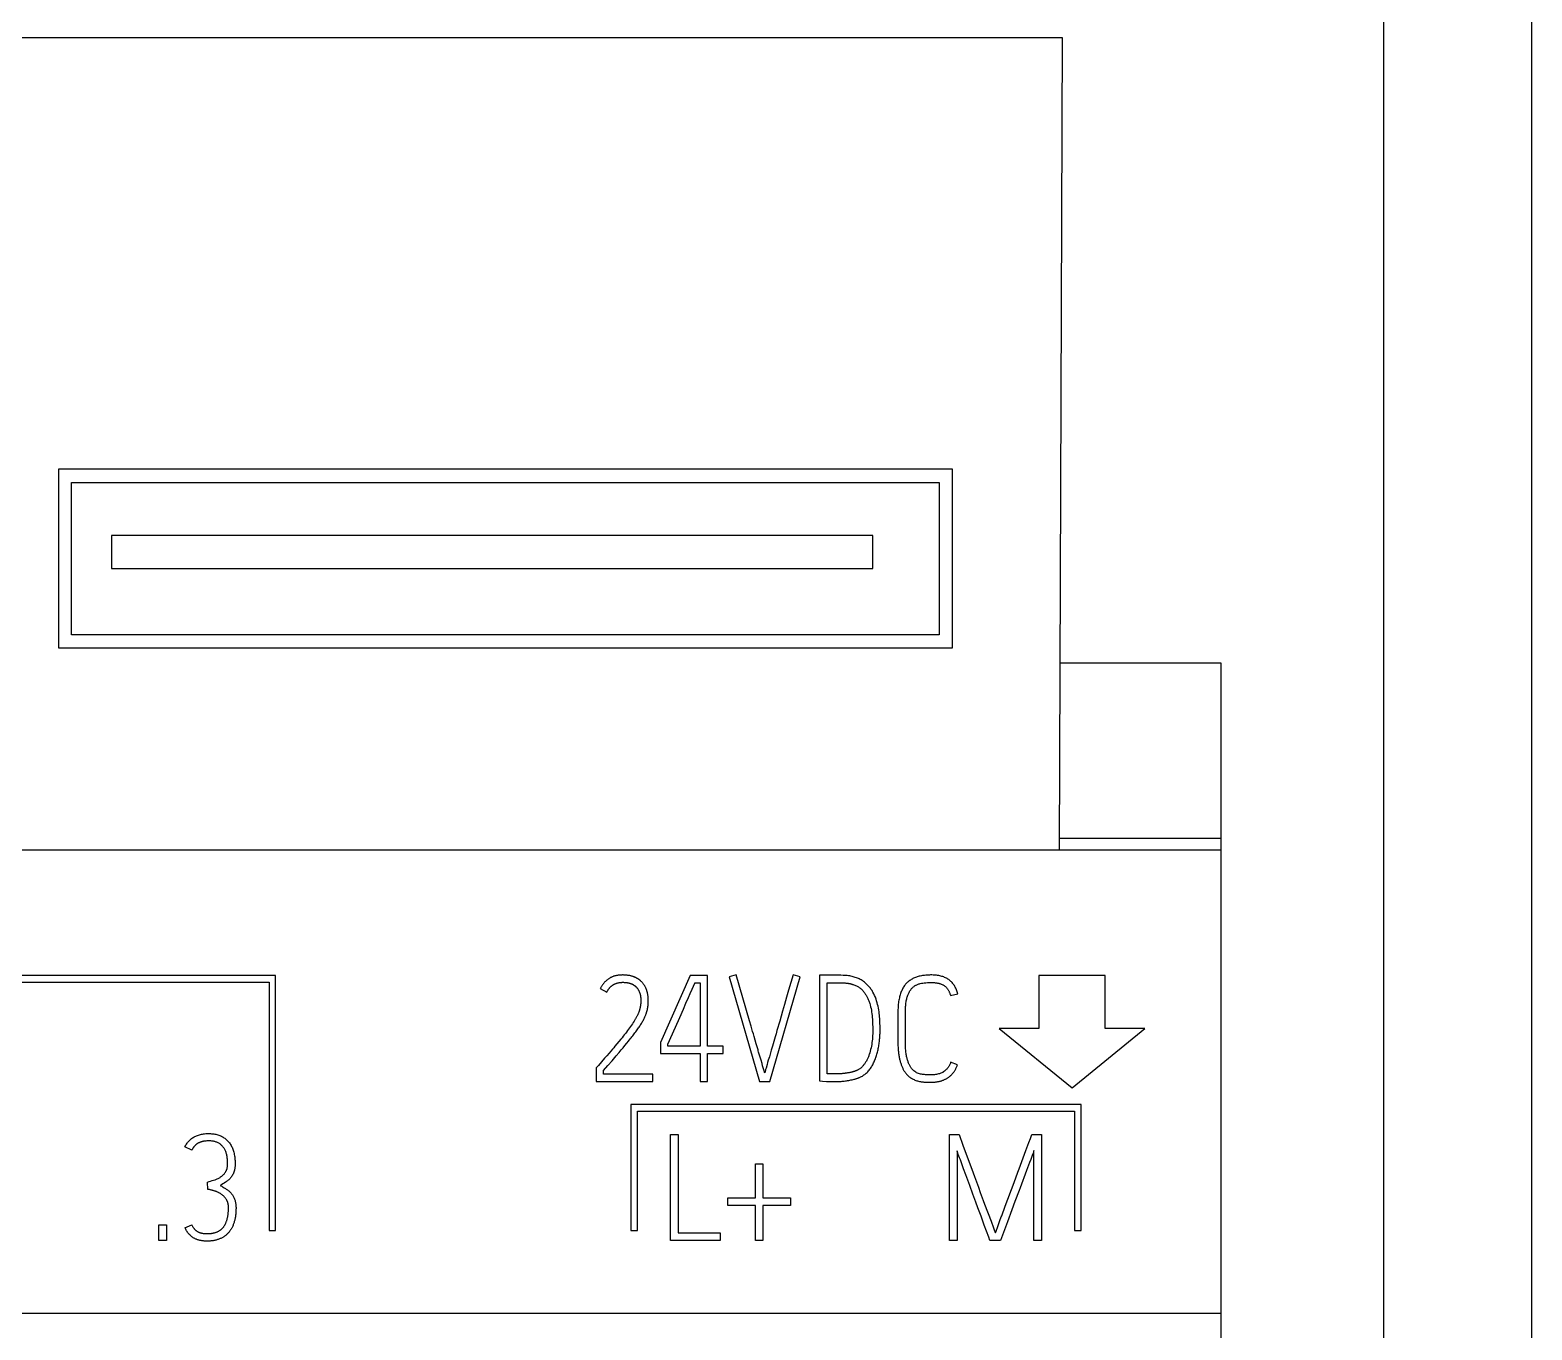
# Model space of a CAD drawing. Header units: inches. Extents: x 9000 to 22395, y 8106 to 17135.
# Drawn here: x 10250.4 to 10300.8, y 8326.9 to 8370.5 of the extents above; entities that cross this region are included whole.
import ezdxf

# ---------------------------------------------------------------- set-up
doc = ezdxf.new("R2010")
doc.units = ezdxf.units.IN
doc.header["$MEASUREMENT"] = 0
doc.layers.add('20000_FRONT_O', color=7, linetype='Continuous')
doc.layers.add('20500_FRONT_O_LABELING', color=7, linetype='Continuous')

# ---------------------------------------------------------------- blocks, each defined once
blk = doc.blocks.new('A$C21A67833')
at = {"layer": '20000_FRONT_O', "linetype": 'Continuous'}
for p, q in [((110, 0), (110, 100)), ((107.764, 1.7), (107.764, 39.05)), ((86.092, 33.471), (102.908, 33.471)), ((102.908, 33.471), (102.862, 21.2)), ((101.25, 26.95), (87.75, 26.95)), ((87.75, 26.95), (87.75, 24.25)), ((101.25, 24.25), (101.25, 26.95)), ((87.95, 26.75), (101.05, 26.75)), ((87.95, 24.45), (87.95, 26.75)), ((101.05, 26.75), (101.05, 24.45)), ((100.05, 25.949), (88.55, 25.949)), ((88.55, 25.949), (88.55, 25.45)), ((100.05, 25.45), (100.05, 25.949)), ((88.55, 25.45), (100.05, 25.45)), ((101.05, 24.45), (87.95, 24.45)), ((87.75, 24.25), (101.25, 24.25)), ((102.873, 24.025), (105.3, 24.025)), ((105.3, 24.025), (105.3, 0)), ((105.3, 21.372), (102.863, 21.372)), ((60.118, 21.2), (105.3, 21.2)), ((91.03, 19.303), (72.42, 19.303)), ((91.03, 15.453), (91.03, 19.303)), ((103.555, 19.303), (102.555, 19.303)), ((102.555, 19.303), (102.555, 18.503)), ((103.555, 18.503), (103.555, 19.303)), ((72.52, 19.203), (90.93, 19.203)), ((90.93, 19.203), (90.93, 15.453)), ((102.555, 18.503), (101.955, 18.503)), ((101.955, 18.503), (103.055, 17.605)), ((103.055, 17.605), (104.155, 18.503)), ((104.155, 18.503), (103.555, 18.503)), ((103.195, 17.353), (96.395, 17.353)), ((96.395, 17.353), (96.395, 15.453)), ((96.495, 17.253), (103.095, 17.253)), ((96.495, 15.453), (96.495, 17.253)), ((103.095, 17.253), (103.095, 15.453)), ((103.195, 15.453), (103.195, 17.353)), ((90.93, 15.453), (91.03, 15.453)), ((96.395, 15.453), (96.495, 15.453)), ((103.095, 15.453), (103.195, 15.453)), ((105.3, 14.2), (25, 14.2))]:
    blk.add_line(p, q, dxfattribs=at)
at = {"layer": '20500_FRONT_O_LABELING', "linetype": 'Continuous'}
for p, q in [((97.288, 19.303), (96.839, 18.291)), ((97.552, 19.303), (97.288, 19.303)), ((97.552, 18.238), (97.552, 19.303)), ((97.984, 19.314), (97.876, 19.283)), ((97.876, 19.283), (98.337, 17.703)), ((98.186, 18.617), (97.984, 19.314)), ((98.492, 17.703), (98.952, 19.283)), ((98.843, 19.314), (98.809, 19.197)), ((98.952, 19.283), (98.843, 19.314)), ((99.487, 19.31), (99.243, 19.307)), ((99.243, 19.307), (99.243, 17.714)), ((95.931, 19.105), (96.031, 19.054)), ((97.32, 19.098), (97.36, 19.19)), ((97.36, 19.19), (97.361, 19.192)), ((97.361, 19.192), (97.439, 19.192)), ((97.439, 19.192), (97.439, 18.238)), ((98.776, 19.084), (98.744, 18.974)), ((98.809, 19.197), (98.776, 19.084)), ((99.356, 17.818), (99.356, 19.194)), ((97.187, 18.796), (97.226, 18.885)), ((97.226, 18.885), (97.263, 18.969)), ((98.713, 18.867), (98.683, 18.764)), ((98.744, 18.974), (98.713, 18.867)), ((101.22, 18.999), (101.329, 19.025)), ((97.066, 18.524), (97.131, 18.671)), ((97.131, 18.671), (97.187, 18.796)), ((98.641, 18.615), (98.6, 18.471)), ((98.683, 18.764), (98.641, 18.615)), ((96.995, 18.366), (97.066, 18.524)), ((98.288, 18.269), (98.255, 18.383)), ((98.573, 18.376), (98.532, 18.238)), ((96.117, 18.192), (96.064, 18.13)), ((96.217, 18.143), (96.247, 18.179)), ((96.247, 18.179), (96.276, 18.213)), ((96.276, 18.213), (96.304, 18.247)), ((96.304, 18.247), (96.332, 18.281)), ((96.332, 18.281), (96.358, 18.314)), ((96.358, 18.314), (96.384, 18.346)), ((96.839, 18.291), (96.839, 18.127)), ((96.95, 18.238), (96.95, 18.267)), ((97.439, 18.238), (96.95, 18.238)), ((96.955, 18.277), (96.995, 18.366)), ((97.787, 18.238), (97.552, 18.238)), ((97.787, 18.127), (97.787, 18.238)), ((98.314, 18.181), (98.288, 18.269)), ((98.333, 18.115), (98.323, 18.147)), ((98.514, 18.174), (98.502, 18.134)), ((98.532, 18.238), (98.514, 18.174)), ((95.885, 17.923), (95.871, 17.907)), ((95.903, 17.944), (95.885, 17.923)), ((95.998, 18.053), (95.903, 17.944)), ((95.983, 17.867), (96.047, 17.943)), ((96.03, 18.091), (95.998, 18.053)), ((96.064, 18.13), (96.03, 18.091)), ((96.047, 17.943), (96.11, 18.017)), ((96.839, 18.127), (97.439, 18.127)), ((97.439, 18.127), (97.439, 17.703)), ((97.552, 18.127), (97.787, 18.127)), ((97.552, 17.703), (97.552, 18.127)), ((98.346, 18.069), (98.333, 18.115)), ((98.359, 18.025), (98.346, 18.069)), ((98.374, 17.973), (98.359, 18.025)), ((98.384, 17.937), (98.374, 17.973)), ((98.402, 17.879), (98.384, 17.937)), ((98.451, 17.96), (98.435, 17.906)), ((98.459, 17.99), (98.451, 17.96)), ((98.469, 18.023), (98.459, 17.99)), ((98.485, 18.076), (98.469, 18.023)), ((98.502, 18.134), (98.485, 18.076)), ((101.327, 17.956), (101.222, 17.993)), ((95.871, 17.907), (95.871, 17.703)), ((95.871, 17.703), (96.724, 17.703)), ((95.983, 17.814), (95.983, 17.867)), ((96.724, 17.814), (95.983, 17.814)), ((96.724, 17.703), (96.724, 17.814)), ((97.439, 17.703), (97.552, 17.703)), ((98.337, 17.703), (98.492, 17.703)), ((98.408, 17.858), (98.402, 17.879)), ((98.411, 17.848), (98.408, 17.858)), ((99.243, 17.714), (99.25, 17.713)), ((99.25, 17.713), (99.288, 17.71)), ((99.288, 17.71), (99.348, 17.704)), ((99.472, 17.816), (99.462, 17.816)), ((99.483, 17.816), (99.472, 17.816)), ((99.512, 17.817), (99.5, 17.816)), ((99.524, 17.817), (99.512, 17.817)), ((99.535, 17.818), (99.524, 17.817)), ((99.548, 17.818), (99.535, 17.818)), ((96.994, 16.901), (97.107, 16.901)), ((96.994, 15.303), (96.994, 16.901)), ((97.107, 16.901), (97.107, 15.416)), ((101.206, 16.903), (101.349, 16.903)), ((101.206, 15.303), (101.206, 16.903)), ((101.349, 16.903), (101.408, 16.74)), ((102.449, 16.903), (102.594, 16.903)), ((102.594, 16.903), (102.594, 15.303)), ((89.764, 16.666), (89.661, 16.717)), ((101.32, 16.654), (101.32, 15.303)), ((101.338, 16.601), (101.33, 16.624)), ((101.348, 16.576), (101.338, 16.601)), ((101.358, 16.548), (101.348, 16.576)), ((101.408, 16.74), (101.488, 16.524)), ((102.318, 16.548), (102.36, 16.662)), ((102.36, 16.662), (102.404, 16.78)), ((102.466, 16.619), (102.452, 16.583)), ((102.474, 16.64), (102.466, 16.619)), ((102.48, 16.659), (102.474, 16.64)), ((102.48, 15.303), (102.48, 16.659)), ((98.274, 16.459), (98.385, 16.459)), ((98.274, 15.944), (98.274, 16.459)), ((98.385, 16.459), (98.385, 15.944)), ((101.369, 16.518), (101.358, 16.548)), ((101.418, 16.385), (101.369, 16.518)), ((101.453, 16.291), (101.418, 16.385)), ((101.488, 16.524), (101.541, 16.378)), ((101.541, 16.378), (101.583, 16.267)), ((102.367, 16.358), (102.271, 16.099)), ((102.413, 16.479), (102.367, 16.358)), ((90.008, 16.073), (90.001, 16.184)), ((101.583, 16.267), (101.612, 16.186)), ((101.612, 16.186), (101.642, 16.105)), ((101.642, 16.105), (101.67, 16.025)), ((102.047, 15.82), (102.18, 16.178)), ((97.857, 15.944), (98.274, 15.944)), ((97.857, 15.831), (97.857, 15.944)), ((98.385, 15.944), (98.806, 15.944)), ((98.806, 15.944), (98.806, 15.831)), ((102.193, 15.889), (102.146, 15.762)), ((98.274, 15.831), (97.857, 15.831)), ((98.274, 15.303), (98.274, 15.831)), ((98.806, 15.831), (98.385, 15.831)), ((98.385, 15.831), (98.385, 15.303)), ((101.681, 15.667), (101.634, 15.796)), ((101.73, 15.534), (101.681, 15.667)), ((101.735, 15.85), (101.832, 15.591)), ((89.268, 15.536), (89.382, 15.536)), ((89.268, 15.303), (89.268, 15.536)), ((89.382, 15.536), (89.382, 15.303)), ((89.661, 15.494), (89.764, 15.54)), ((101.797, 15.35), (101.73, 15.534)), ((101.863, 15.506), (101.88, 15.464)), ((101.88, 15.464), (101.885, 15.449)), ((101.885, 15.449), (101.889, 15.439)), ((101.889, 15.439), (101.891, 15.434)), ((101.891, 15.434), (101.893, 15.429)), ((101.9, 15.419), (101.903, 15.427)), ((101.903, 15.427), (101.913, 15.456)), ((101.913, 15.456), (101.929, 15.5)), ((101.929, 15.5), (101.938, 15.527)), ((101.938, 15.527), (101.949, 15.556)), ((101.949, 15.556), (101.967, 15.603)), ((89.382, 15.303), (89.268, 15.303)), ((97.742, 15.303), (96.994, 15.303)), ((97.107, 15.416), (97.742, 15.416)), ((97.742, 15.416), (97.742, 15.303)), ((98.385, 15.303), (98.274, 15.303)), ((101.32, 15.303), (101.206, 15.303)), ((101.815, 15.303), (101.797, 15.35)), ((101.977, 15.303), (101.815, 15.303)), ((101.899, 15.416), (101.9, 15.419)), ((102.594, 15.303), (102.48, 15.303))]:
    blk.add_line(p, q, dxfattribs=at)
for points in [[(96.479, 19.265), (96.473, 19.268), (96.467, 19.271), (96.461, 19.273), (96.455, 19.276), (96.449, 19.279), (96.442, 19.281), (96.436, 19.284), (96.429, 19.286), (96.423, 19.288), (96.416, 19.291), (96.409, 19.293), (96.402, 19.295), (96.394, 19.297), (96.387, 19.299), (96.379, 19.301), (96.372, 19.302), (96.364, 19.304), (96.356, 19.305), (96.348, 19.306), (96.339, 19.308), (96.331, 19.309), (96.322, 19.309), (96.313, 19.31), (96.304, 19.311), (96.295, 19.311), (96.286, 19.311), (96.276, 19.312), (96.266, 19.312), (96.257, 19.311), (96.247, 19.311), (96.238, 19.311), (96.229, 19.31), (96.22, 19.309), (96.211, 19.308), (96.202, 19.307), (96.193, 19.305), (96.184, 19.304), (96.176, 19.302), (96.167, 19.3), (96.159, 19.298), (96.15, 19.296), (96.142, 19.293), (96.134, 19.291), (96.126, 19.288), (96.118, 19.285), (96.111, 19.282), (96.103, 19.278), (96.096, 19.275), (96.088, 19.271), (96.081, 19.267), (96.074, 19.263), (96.067, 19.259), (96.06, 19.255), (96.053, 19.25), (96.046, 19.245), (96.04, 19.24), (96.033, 19.235), (96.027, 19.23), (96.021, 19.225), (96.015, 19.219), (96.009, 19.213), (96.003, 19.207), (95.997, 19.201), (95.991, 19.195), (95.986, 19.188), (95.98, 19.182), (95.975, 19.175), (95.97, 19.168), (95.964, 19.161), (95.959, 19.153), (95.954, 19.146), (95.95, 19.138), (95.945, 19.13), (95.94, 19.122), (95.936, 19.114), (95.931, 19.105)], [(100.155, 18.582), (100.154, 18.605), (100.153, 18.63), (100.152, 18.654), (100.15, 18.679), (100.147, 18.705), (100.144, 18.731), (100.141, 18.757), (100.136, 18.784), (100.132, 18.811), (100.126, 18.838), (100.12, 18.866), (100.113, 18.893), (100.105, 18.921), (100.096, 18.948), (100.086, 18.974), (100.075, 19), (100.063, 19.026), (100.049, 19.051), (100.042, 19.063), (100.035, 19.075), (100.027, 19.087), (100.019, 19.099), (100.011, 19.11), (100.002, 19.121), (99.993, 19.132), (99.984, 19.143), (99.974, 19.154), (99.964, 19.164), (99.954, 19.174), (99.943, 19.184), (99.932, 19.194), (99.921, 19.203), (99.909, 19.212), (99.897, 19.221), (99.884, 19.229), (99.871, 19.237), (99.857, 19.244), (99.843, 19.251), (99.829, 19.258), (99.814, 19.264), (99.799, 19.27), (99.783, 19.275), (99.767, 19.28), (99.75, 19.285), (99.733, 19.289), (99.715, 19.293), (99.698, 19.296), (99.679, 19.299), (99.66, 19.301), (99.641, 19.303), (99.602, 19.306), (99.564, 19.308), (99.525, 19.309), (99.487, 19.31)], [(101.329, 19.025), (101.325, 19.041), (101.321, 19.056), (101.316, 19.071), (101.311, 19.086), (101.305, 19.1), (101.299, 19.113), (101.293, 19.126), (101.286, 19.139), (101.279, 19.151), (101.271, 19.163), (101.263, 19.174), (101.254, 19.185), (101.245, 19.196), (101.236, 19.206), (101.226, 19.215), (101.216, 19.224), (101.205, 19.233), (101.194, 19.241), (101.182, 19.249), (101.17, 19.256), (101.158, 19.263), (101.145, 19.269), (101.132, 19.275), (101.118, 19.281), (101.104, 19.286), (101.089, 19.29), (101.074, 19.295), (101.059, 19.298), (101.043, 19.302), (101.026, 19.304), (101.01, 19.307), (100.992, 19.309), (100.975, 19.31), (100.957, 19.311), (100.938, 19.312), (100.919, 19.312), (100.901, 19.311), (100.882, 19.311), (100.864, 19.31), (100.847, 19.308), (100.829, 19.306), (100.813, 19.304), (100.796, 19.302), (100.78, 19.299), (100.764, 19.295), (100.749, 19.292), (100.734, 19.288), (100.719, 19.283), (100.705, 19.279), (100.691, 19.273), (100.677, 19.268), (100.664, 19.262), (100.651, 19.256), (100.639, 19.249), (100.627, 19.242), (100.615, 19.234), (100.604, 19.227), (100.593, 19.218), (100.582, 19.21), (100.572, 19.201), (100.562, 19.192), (100.552, 19.182), (100.543, 19.172), (100.535, 19.161), (100.526, 19.15), (100.518, 19.139), (100.51, 19.127), (100.503, 19.114), (100.496, 19.101), (100.489, 19.088), (100.483, 19.074), (100.477, 19.06), (100.471, 19.045), (100.466, 19.03), (100.461, 19.014), (100.456, 18.998), (100.452, 18.981), (100.448, 18.964), (100.444, 18.947), (100.44, 18.929), (100.437, 18.91), (100.435, 18.891), (100.432, 18.872), (100.43, 18.852), (100.429, 18.832), (100.428, 18.811), (100.427, 18.789), (100.426, 18.768), (100.426, 18.745), (100.426, 18.315)], [(96.031, 19.054), (96.035, 19.061), (96.038, 19.067), (96.042, 19.073), (96.045, 19.079), (96.049, 19.085), (96.053, 19.091), (96.057, 19.096), (96.061, 19.102), (96.065, 19.107), (96.069, 19.112), (96.073, 19.117), (96.078, 19.122), (96.082, 19.127), (96.087, 19.131), (96.091, 19.135), (96.096, 19.14), (96.101, 19.144), (96.106, 19.148), (96.111, 19.152), (96.116, 19.155), (96.121, 19.159), (96.126, 19.162), (96.131, 19.166), (96.137, 19.169), (96.142, 19.172), (96.148, 19.174), (96.153, 19.177), (96.159, 19.18), (96.165, 19.182), (96.171, 19.184), (96.177, 19.186), (96.183, 19.188), (96.189, 19.19), (96.195, 19.192), (96.202, 19.193), (96.208, 19.195), (96.215, 19.196), (96.221, 19.197), (96.228, 19.198), (96.235, 19.199), (96.242, 19.2), (96.248, 19.2), (96.256, 19.2), (96.263, 19.201), (96.27, 19.201), (96.277, 19.201), (96.284, 19.201), (96.291, 19.2), (96.298, 19.2), (96.305, 19.2), (96.312, 19.199), (96.318, 19.198), (96.325, 19.198), (96.331, 19.197), (96.338, 19.196), (96.344, 19.195), (96.35, 19.193), (96.356, 19.192), (96.362, 19.191), (96.368, 19.189), (96.374, 19.188), (96.38, 19.186), (96.385, 19.184), (96.391, 19.182), (96.396, 19.18), (96.402, 19.178), (96.407, 19.176), (96.412, 19.174), (96.417, 19.171), (96.422, 19.169), (96.427, 19.166), (96.432, 19.163), (96.436, 19.16), (96.441, 19.157), (96.445, 19.154), (96.45, 19.151), (96.454, 19.148), (96.458, 19.145), (96.462, 19.141), (96.466, 19.138), (96.47, 19.134), (96.474, 19.13), (96.478, 19.126), (96.482, 19.122), (96.485, 19.118), (96.489, 19.114), (96.492, 19.11), (96.495, 19.105)], [(96.544, 19.22), (96.542, 19.222), (96.539, 19.224), (96.537, 19.226), (96.535, 19.228), (96.532, 19.23), (96.53, 19.232), (96.527, 19.234), (96.525, 19.236), (96.522, 19.238), (96.52, 19.24), (96.517, 19.242), (96.514, 19.244), (96.511, 19.246), (96.509, 19.247), (96.506, 19.249), (96.503, 19.251), (96.5, 19.253), (96.497, 19.255), (96.494, 19.257), (96.491, 19.258), (96.488, 19.26), (96.485, 19.262), (96.482, 19.263), (96.479, 19.265)], [(96.495, 19.105), (96.499, 19.1), (96.503, 19.094), (96.506, 19.088), (96.509, 19.082), (96.513, 19.076), (96.516, 19.07), (96.518, 19.064), (96.521, 19.058), (96.524, 19.052), (96.526, 19.045), (96.528, 19.039), (96.53, 19.032), (96.532, 19.026), (96.534, 19.019), (96.535, 19.012), (96.537, 19.005), (96.538, 18.999), (96.539, 18.992), (96.54, 18.985), (96.541, 18.978), (96.542, 18.971), (96.542, 18.964), (96.543, 18.957), (96.543, 18.949), (96.544, 18.942), (96.544, 18.935), (96.544, 18.928), (96.544, 18.92), (96.544, 18.913), (96.543, 18.906), (96.543, 18.899), (96.543, 18.892), (96.542, 18.885), (96.542, 18.877), (96.541, 18.87), (96.54, 18.863), (96.539, 18.856), (96.538, 18.849), (96.537, 18.842), (96.536, 18.835), (96.534, 18.829), (96.533, 18.822), (96.532, 18.815), (96.53, 18.809), (96.529, 18.802), (96.527, 18.796), (96.526, 18.789), (96.524, 18.783), (96.522, 18.777), (96.52, 18.771), (96.519, 18.765), (96.517, 18.759), (96.515, 18.754), (96.513, 18.748)], [(96.619, 18.71), (96.622, 18.717), (96.624, 18.723), (96.626, 18.73), (96.628, 18.736), (96.63, 18.743), (96.632, 18.75), (96.634, 18.756), (96.636, 18.763), (96.638, 18.77), (96.64, 18.777), (96.643, 18.792), (96.646, 18.807), (96.649, 18.822), (96.651, 18.837), (96.653, 18.852), (96.654, 18.867), (96.656, 18.883), (96.656, 18.898), (96.657, 18.914), (96.657, 18.929), (96.657, 18.937), (96.657, 18.945), (96.656, 18.952), (96.656, 18.96), (96.655, 18.968), (96.655, 18.976), (96.654, 18.983), (96.653, 18.991), (96.652, 18.999), (96.651, 19.007), (96.65, 19.014), (96.648, 19.022), (96.647, 19.03), (96.645, 19.037), (96.643, 19.045), (96.642, 19.053), (96.64, 19.06), (96.637, 19.068), (96.635, 19.076), (96.633, 19.083), (96.63, 19.09), (96.627, 19.098), (96.624, 19.105), (96.621, 19.112), (96.618, 19.119), (96.615, 19.126), (96.611, 19.133), (96.607, 19.14), (96.603, 19.147), (96.599, 19.153), (96.595, 19.16), (96.59, 19.167), (96.586, 19.173), (96.581, 19.18), (96.575, 19.186), (96.57, 19.193), (96.564, 19.199), (96.557, 19.206), (96.551, 19.213), (96.544, 19.22)], [(97.263, 18.969), (97.291, 19.031), (97.32, 19.098)], [(99.356, 19.194), (99.542, 19.194), (99.553, 19.194), (99.564, 19.194), (99.574, 19.194), (99.585, 19.193), (99.596, 19.193), (99.607, 19.192), (99.617, 19.191), (99.628, 19.191), (99.638, 19.19), (99.649, 19.189), (99.654, 19.188), (99.659, 19.188), (99.664, 19.187), (99.669, 19.186), (99.674, 19.186), (99.679, 19.185), (99.684, 19.184), (99.689, 19.183), (99.694, 19.182), (99.698, 19.182), (99.703, 19.181), (99.708, 19.18), (99.712, 19.179), (99.717, 19.178), (99.721, 19.176), (99.726, 19.175), (99.73, 19.174), (99.734, 19.173), (99.738, 19.172), (99.743, 19.17), (99.747, 19.169), (99.751, 19.168)], [(99.751, 19.168), (99.763, 19.163), (99.776, 19.159), (99.787, 19.153), (99.799, 19.148), (99.81, 19.142), (99.821, 19.136), (99.832, 19.13), (99.842, 19.123), (99.852, 19.116), (99.861, 19.109), (99.87, 19.101), (99.879, 19.093), (99.887, 19.085), (99.896, 19.076), (99.903, 19.067), (99.911, 19.058), (99.918, 19.048), (99.925, 19.039), (99.932, 19.029), (99.938, 19.019), (99.945, 19.008), (99.951, 18.998), (99.957, 18.987), (99.962, 18.976), (99.968, 18.965), (99.973, 18.954), (99.978, 18.943), (99.983, 18.931), (99.987, 18.919), (99.992, 18.907), (99.996, 18.895), (100, 18.883), (100.007, 18.858), (100.014, 18.832), (100.02, 18.806), (100.025, 18.78), (100.029, 18.753), (100.033, 18.726), (100.036, 18.698), (100.038, 18.67), (100.04, 18.642), (100.042, 18.614), (100.043, 18.587), (100.044, 18.559), (100.045, 18.532), (100.046, 18.505), (100.046, 18.478), (100.046, 18.451), (100.045, 18.425), (100.044, 18.398), (100.042, 18.371), (100.04, 18.344), (100.037, 18.317), (100.034, 18.29), (100.03, 18.263), (100.025, 18.237), (100.02, 18.211), (100.014, 18.185), (100.008, 18.16), (100.001, 18.135), (99.993, 18.111), (99.989, 18.099), (99.985, 18.088), (99.981, 18.076), (99.976, 18.065), (99.971, 18.054), (99.966, 18.043), (99.961, 18.033), (99.956, 18.023), (99.951, 18.012), (99.945, 18.003), (99.939, 17.993), (99.933, 17.983), (99.927, 17.974), (99.921, 17.965), (99.914, 17.957), (99.908, 17.948), (99.901, 17.94), (99.894, 17.932), (99.887, 17.925), (99.879, 17.918), (99.872, 17.911), (99.864, 17.905), (99.857, 17.899), (99.849, 17.893), (99.84, 17.888), (99.832, 17.883), (99.824, 17.878), (99.815, 17.874)], [(100.539, 18.317), (100.539, 18.71), (100.539, 18.754), (100.539, 18.775), (100.54, 18.795), (100.541, 18.815), (100.542, 18.834), (100.544, 18.852), (100.545, 18.87), (100.547, 18.888), (100.55, 18.904), (100.553, 18.92), (100.555, 18.936), (100.559, 18.951), (100.562, 18.965), (100.566, 18.978), (100.57, 18.991), (100.575, 19.004), (100.579, 19.016), (100.584, 19.027), (100.589, 19.039), (100.595, 19.049), (100.6, 19.06), (100.606, 19.07), (100.612, 19.079), (100.619, 19.088), (100.625, 19.097), (100.632, 19.105), (100.639, 19.112), (100.646, 19.12), (100.654, 19.126), (100.662, 19.133), (100.67, 19.139), (100.678, 19.145), (100.686, 19.15), (100.695, 19.156), (100.704, 19.16), (100.713, 19.165), (100.722, 19.169), (100.731, 19.172), (100.741, 19.176), (100.751, 19.179), (100.761, 19.181), (100.782, 19.186), (100.803, 19.19), (100.825, 19.193), (100.848, 19.195), (100.871, 19.197), (100.895, 19.198), (100.919, 19.198), (100.932, 19.198), (100.944, 19.198), (100.956, 19.198), (100.968, 19.197), (100.979, 19.196), (100.99, 19.195), (101.001, 19.194), (101.012, 19.192), (101.022, 19.19), (101.032, 19.188), (101.042, 19.186), (101.051, 19.184), (101.061, 19.181), (101.069, 19.178), (101.078, 19.175), (101.086, 19.172), (101.095, 19.168), (101.102, 19.165), (101.11, 19.161), (101.117, 19.156), (101.124, 19.152), (101.131, 19.147), (101.137, 19.142), (101.143, 19.137), (101.149, 19.132), (101.155, 19.126), (101.161, 19.12), (101.166, 19.114), (101.172, 19.107), (101.177, 19.1), (101.181, 19.093), (101.186, 19.086), (101.19, 19.079), (101.194, 19.071), (101.198, 19.063), (101.202, 19.054), (101.206, 19.046), (101.209, 19.037), (101.212, 19.028), (101.215, 19.018), (101.218, 19.009), (101.22, 18.999)], [(96.513, 18.748), (96.51, 18.741), (96.507, 18.733), (96.504, 18.726), (96.501, 18.718), (96.497, 18.71), (96.494, 18.702), (96.49, 18.694), (96.485, 18.686), (96.481, 18.677), (96.476, 18.669), (96.471, 18.66), (96.466, 18.651), (96.46, 18.642), (96.455, 18.632), (96.443, 18.613), (96.43, 18.594), (96.417, 18.574), (96.404, 18.554), (96.39, 18.534), (96.375, 18.513), (96.36, 18.493), (96.344, 18.471), (96.328, 18.45), (96.312, 18.429), (96.295, 18.407), (96.278, 18.386), (96.261, 18.364), (96.243, 18.342)], [(96.384, 18.346), (96.397, 18.362), (96.41, 18.377), (96.422, 18.393), (96.433, 18.408), (96.445, 18.423), (96.456, 18.438), (96.467, 18.453), (96.478, 18.468), (96.488, 18.482), (96.498, 18.497), (96.508, 18.511), (96.518, 18.525), (96.527, 18.538), (96.536, 18.552), (96.545, 18.565), (96.553, 18.579), (96.561, 18.592), (96.569, 18.604), (96.576, 18.617), (96.583, 18.629), (96.589, 18.642), (96.595, 18.654), (96.601, 18.665), (96.606, 18.677), (96.611, 18.688), (96.615, 18.699), (96.619, 18.71)], [(98.255, 18.383), (98.244, 18.422), (98.233, 18.46), (98.221, 18.499), (98.21, 18.538), (98.186, 18.617)], [(98.6, 18.471), (98.586, 18.424), (98.573, 18.376)], [(99.862, 17.771), (99.875, 17.778), (99.889, 17.785), (99.901, 17.793), (99.914, 17.801), (99.926, 17.81), (99.938, 17.819), (99.949, 17.829), (99.96, 17.84), (99.971, 17.851), (99.982, 17.862), (99.992, 17.874), (100.001, 17.887), (100.01, 17.9), (100.02, 17.913), (100.028, 17.927), (100.037, 17.941), (100.045, 17.955), (100.052, 17.97), (100.06, 17.984), (100.067, 17.999), (100.074, 18.015), (100.08, 18.031), (100.087, 18.046), (100.092, 18.063), (100.098, 18.079), (100.103, 18.096), (100.108, 18.113), (100.113, 18.13), (100.118, 18.147), (100.122, 18.164), (100.126, 18.181), (100.13, 18.199), (100.133, 18.216), (100.136, 18.234), (100.139, 18.252), (100.142, 18.27), (100.144, 18.288), (100.147, 18.306), (100.149, 18.324), (100.15, 18.341), (100.152, 18.359), (100.153, 18.377), (100.154, 18.394), (100.155, 18.412), (100.156, 18.429), (100.156, 18.446), (100.157, 18.463), (100.157, 18.481), (100.157, 18.499), (100.156, 18.518), (100.156, 18.538), (100.155, 18.582)], [(96.11, 18.017), (96.172, 18.09), (96.217, 18.143)], [(96.243, 18.342), (96.152, 18.234), (96.135, 18.213), (96.117, 18.192)], [(96.95, 18.267), (96.951, 18.267), (96.951, 18.269), (96.953, 18.271), (96.955, 18.277)], [(98.323, 18.147), (98.318, 18.164), (98.314, 18.181)], [(100.426, 18.315), (100.426, 18.296), (100.426, 18.277), (100.426, 18.258), (100.427, 18.24), (100.428, 18.222), (100.429, 18.205), (100.43, 18.188), (100.432, 18.171), (100.433, 18.155), (100.435, 18.139), (100.437, 18.124), (100.439, 18.108), (100.441, 18.094), (100.444, 18.079), (100.447, 18.065), (100.449, 18.052), (100.452, 18.039), (100.455, 18.026), (100.459, 18.013), (100.462, 18.001), (100.466, 17.989), (100.469, 17.977), (100.473, 17.965), (100.477, 17.954), (100.481, 17.943), (100.485, 17.933), (100.489, 17.922), (100.494, 17.912), (100.499, 17.903), (100.503, 17.893), (100.508, 17.884), (100.513, 17.875), (100.518, 17.867), (100.523, 17.858), (100.529, 17.85), (100.534, 17.843), (100.539, 17.835), (100.545, 17.828), (100.55, 17.821), (100.556, 17.814), (100.562, 17.807), (100.568, 17.801), (100.574, 17.795), (100.58, 17.789), (100.586, 17.784), (100.592, 17.779), (100.598, 17.774), (100.605, 17.769), (100.618, 17.76), (100.631, 17.752), (100.644, 17.745), (100.657, 17.737), (100.67, 17.731), (100.684, 17.725), (100.697, 17.72), (100.711, 17.715), (100.724, 17.711), (100.738, 17.708), (100.751, 17.704), (100.765, 17.702), (100.779, 17.699), (100.792, 17.697), (100.806, 17.696), (100.819, 17.695), (100.833, 17.694), (100.846, 17.693), (100.859, 17.693), (100.872, 17.693), (100.884, 17.692), (100.897, 17.692), (100.909, 17.692), (100.92, 17.692), (100.932, 17.692), (100.943, 17.692), (100.954, 17.693), (100.966, 17.693), (100.976, 17.694), (100.987, 17.695), (100.998, 17.696), (101.008, 17.698), (101.019, 17.699), (101.029, 17.701), (101.039, 17.703), (101.049, 17.705), (101.058, 17.707), (101.068, 17.71), (101.077, 17.713), (101.087, 17.715), (101.096, 17.718), (101.105, 17.722), (101.114, 17.725), (101.122, 17.728), (101.131, 17.732), (101.139, 17.736), (101.147, 17.74), (101.155, 17.744), (101.163, 17.749), (101.171, 17.754), (101.179, 17.758), (101.186, 17.763), (101.193, 17.768), (101.2, 17.774), (101.207, 17.779), (101.214, 17.785), (101.221, 17.791), (101.228, 17.797), (101.234, 17.803), (101.24, 17.81), (101.246, 17.816), (101.252, 17.823), (101.258, 17.83), (101.264, 17.837), (101.269, 17.844), (101.274, 17.852), (101.28, 17.86), (101.285, 17.867), (101.29, 17.875), (101.294, 17.884), (101.299, 17.892), (101.303, 17.901), (101.308, 17.909), (101.312, 17.918), (101.316, 17.927), (101.319, 17.937), (101.323, 17.946), (101.327, 17.956)], [(101.222, 17.993), (101.218, 17.982), (101.214, 17.971), (101.209, 17.96), (101.204, 17.95), (101.199, 17.94), (101.194, 17.931), (101.188, 17.922), (101.183, 17.913), (101.177, 17.905), (101.17, 17.898), (101.164, 17.891), (101.157, 17.884), (101.144, 17.872), (101.13, 17.86), (101.116, 17.85), (101.109, 17.845), (101.102, 17.841), (101.094, 17.837), (101.087, 17.833), (101.072, 17.826), (101.056, 17.82), (101.041, 17.816), (101.025, 17.812), (101.009, 17.809), (100.993, 17.807), (100.977, 17.805), (100.961, 17.804), (100.946, 17.803), (100.931, 17.803), (100.916, 17.803), (100.901, 17.803), (100.886, 17.803), (100.872, 17.804), (100.857, 17.804), (100.842, 17.805), (100.827, 17.806), (100.811, 17.808), (100.796, 17.809), (100.781, 17.811), (100.765, 17.814), (100.751, 17.818), (100.736, 17.822), (100.722, 17.828), (100.708, 17.835), (100.695, 17.843), (100.681, 17.852), (100.668, 17.862), (100.662, 17.868), (100.656, 17.874), (100.65, 17.88), (100.644, 17.886), (100.638, 17.893), (100.632, 17.9), (100.627, 17.908), (100.621, 17.916), (100.616, 17.924), (100.611, 17.933), (100.606, 17.942), (100.601, 17.952), (100.596, 17.961), (100.592, 17.971), (100.587, 17.982), (100.583, 17.993), (100.579, 18.004), (100.575, 18.016), (100.571, 18.028), (100.567, 18.04), (100.564, 18.053), (100.56, 18.067), (100.557, 18.081), (100.555, 18.096), (100.552, 18.111), (100.55, 18.127), (100.548, 18.144), (100.546, 18.161), (100.544, 18.178), (100.543, 18.197), (100.541, 18.215), (100.54, 18.235), (100.54, 18.254), (100.539, 18.275), (100.539, 18.296), (100.539, 18.317)], [(98.415, 17.836), (98.414, 17.839), (98.413, 17.843), (98.411, 17.848)], [(98.426, 17.874), (98.422, 17.858), (98.42, 17.851), (98.418, 17.845), (98.416, 17.84), (98.415, 17.836)], [(98.435, 17.906), (98.429, 17.884), (98.426, 17.874)], [(99.348, 17.704), (99.359, 17.703), (99.37, 17.703), (99.382, 17.702), (99.394, 17.702), (99.406, 17.701), (99.419, 17.701), (99.432, 17.701), (99.446, 17.701), (99.46, 17.701), (99.474, 17.701), (99.488, 17.701), (99.503, 17.701), (99.519, 17.702), (99.535, 17.703), (99.543, 17.703), (99.551, 17.704), (99.567, 17.705), (99.584, 17.706), (99.6, 17.708), (99.617, 17.71), (99.633, 17.712), (99.65, 17.714), (99.667, 17.717), (99.683, 17.719), (99.7, 17.722), (99.717, 17.726), (99.734, 17.729), (99.751, 17.733), (99.767, 17.737), (99.776, 17.74), (99.784, 17.742), (99.792, 17.744), (99.8, 17.747), (99.808, 17.75), (99.816, 17.752), (99.824, 17.755), (99.832, 17.758), (99.839, 17.762), (99.847, 17.765), (99.854, 17.768), (99.862, 17.771)], [(99.462, 17.816), (99.401, 17.816), (99.396, 17.816), (99.392, 17.816), (99.387, 17.816), (99.383, 17.816), (99.379, 17.816), (99.375, 17.817), (99.371, 17.817), (99.367, 17.817), (99.363, 17.818), (99.359, 17.818), (99.356, 17.818)], [(99.5, 17.816), (99.489, 17.816), (99.483, 17.816)], [(99.723, 17.843), (99.715, 17.841), (99.706, 17.839), (99.698, 17.837), (99.69, 17.836), (99.681, 17.834), (99.673, 17.832), (99.665, 17.831), (99.656, 17.83), (99.648, 17.828), (99.639, 17.827), (99.631, 17.826), (99.623, 17.825), (99.614, 17.824), (99.606, 17.823), (99.597, 17.822), (99.589, 17.821), (99.581, 17.82), (99.572, 17.82), (99.564, 17.819), (99.556, 17.819), (99.548, 17.818)], [(99.815, 17.874), (99.812, 17.872), (99.808, 17.871), (99.805, 17.869), (99.802, 17.868), (99.798, 17.866), (99.795, 17.865), (99.791, 17.864), (99.788, 17.862), (99.785, 17.861), (99.781, 17.86), (99.778, 17.859), (99.774, 17.858), (99.771, 17.856), (99.767, 17.855), (99.764, 17.854), (99.76, 17.853), (99.756, 17.852), (99.753, 17.851), (99.749, 17.85), (99.746, 17.849), (99.742, 17.848), (99.738, 17.847), (99.735, 17.846), (99.723, 17.843)], [(89.661, 16.717), (89.669, 16.73), (89.676, 16.744), (89.684, 16.757), (89.693, 16.769), (89.701, 16.781), (89.711, 16.792), (89.72, 16.803), (89.73, 16.813), (89.74, 16.823), (89.751, 16.832), (89.762, 16.841), (89.774, 16.85), (89.785, 16.857), (89.798, 16.865), (89.81, 16.872), (89.823, 16.878), (89.837, 16.884), (89.851, 16.889), (89.865, 16.894), (89.879, 16.899), (89.894, 16.903), (89.909, 16.906), (89.925, 16.909), (89.941, 16.911), (89.958, 16.913), (89.975, 16.915), (89.992, 16.916), (90.01, 16.916), (90.027, 16.916), (90.045, 16.916), (90.062, 16.914), (90.079, 16.913), (90.095, 16.911), (90.111, 16.908), (90.127, 16.905), (90.142, 16.901), (90.157, 16.897), (90.172, 16.893), (90.186, 16.887), (90.199, 16.882), (90.213, 16.876), (90.226, 16.869), (90.238, 16.862), (90.25, 16.854), (90.262, 16.846), (90.273, 16.837), (90.284, 16.828), (90.295, 16.818), (90.305, 16.808), (90.315, 16.797), (90.325, 16.786), (90.334, 16.774), (90.342, 16.762), (90.35, 16.749), (90.358, 16.736), (90.365, 16.723), (90.372, 16.709), (90.378, 16.695), (90.384, 16.68), (90.389, 16.665), (90.394, 16.649), (90.399, 16.633), (90.403, 16.616), (90.406, 16.599), (90.409, 16.582), (90.412, 16.564), (90.414, 16.546), (90.416, 16.527), (90.417, 16.508), (90.418, 16.488), (90.418, 16.468), (90.418, 16.458), (90.418, 16.448), (90.418, 16.438), (90.417, 16.429), (90.417, 16.419), (90.416, 16.41), (90.415, 16.401), (90.414, 16.392), (90.412, 16.384), (90.411, 16.376), (90.409, 16.368), (90.407, 16.36), (90.405, 16.352), (90.403, 16.345), (90.401, 16.338), (90.398, 16.331), (90.393, 16.317), (90.387, 16.305), (90.38, 16.292), (90.373, 16.28), (90.366, 16.269), (90.358, 16.258), (90.35, 16.248), (90.342, 16.238), (90.333, 16.228), (90.324, 16.219), (90.314, 16.211), (90.305, 16.202), (90.295, 16.195), (90.285, 16.187), (90.275, 16.18), (90.254, 16.168), (90.234, 16.155), (90.213, 16.144), (90.192, 16.133)], [(89.948, 16.8), (89.942, 16.799), (89.937, 16.798), (89.931, 16.797), (89.926, 16.795), (89.92, 16.794), (89.915, 16.793), (89.91, 16.791), (89.904, 16.789), (89.899, 16.787), (89.894, 16.786), (89.888, 16.784), (89.883, 16.781), (89.878, 16.779), (89.873, 16.777), (89.867, 16.774), (89.862, 16.771), (89.857, 16.769), (89.852, 16.765), (89.847, 16.762), (89.842, 16.759), (89.837, 16.755), (89.832, 16.751), (89.827, 16.748), (89.825, 16.746), (89.822, 16.743), (89.82, 16.741), (89.817, 16.739), (89.815, 16.737), (89.813, 16.735), (89.81, 16.732), (89.808, 16.73), (89.806, 16.728), (89.804, 16.725), (89.801, 16.723), (89.799, 16.72), (89.797, 16.718), (89.795, 16.715), (89.793, 16.712), (89.791, 16.709), (89.788, 16.707), (89.786, 16.704), (89.784, 16.701), (89.782, 16.698), (89.78, 16.695), (89.778, 16.692), (89.776, 16.689), (89.775, 16.686), (89.773, 16.682), (89.771, 16.679), (89.769, 16.676), (89.767, 16.672), (89.765, 16.669), (89.764, 16.666)], [(90.001, 16.184), (90.024, 16.191), (90.047, 16.197), (90.07, 16.205), (90.093, 16.212), (90.116, 16.22), (90.127, 16.224), (90.138, 16.228), (90.149, 16.233), (90.16, 16.238), (90.17, 16.243), (90.18, 16.249), (90.19, 16.254), (90.2, 16.261), (90.209, 16.267), (90.218, 16.274), (90.227, 16.281), (90.235, 16.288), (90.243, 16.296), (90.251, 16.304), (90.258, 16.313), (90.265, 16.322), (90.271, 16.332), (90.277, 16.341), (90.28, 16.347), (90.283, 16.352), (90.286, 16.357), (90.288, 16.363), (90.29, 16.368), (90.292, 16.374), (90.294, 16.38), (90.296, 16.386), (90.298, 16.393), (90.299, 16.399), (90.3, 16.406), (90.302, 16.412), (90.303, 16.419), (90.303, 16.426), (90.304, 16.434), (90.305, 16.441), (90.305, 16.448), (90.305, 16.456), (90.305, 16.472), (90.305, 16.487), (90.304, 16.502), (90.303, 16.517), (90.302, 16.531), (90.3, 16.545), (90.298, 16.559), (90.296, 16.572), (90.294, 16.585), (90.291, 16.597), (90.288, 16.609), (90.284, 16.621), (90.281, 16.632), (90.277, 16.643), (90.272, 16.654), (90.268, 16.664), (90.263, 16.674), (90.258, 16.684), (90.252, 16.693), (90.246, 16.702), (90.24, 16.71), (90.234, 16.718), (90.227, 16.726), (90.22, 16.733), (90.213, 16.741), (90.205, 16.747), (90.197, 16.754), (90.189, 16.759), (90.18, 16.765), (90.171, 16.77), (90.162, 16.775), (90.153, 16.78), (90.143, 16.784), (90.133, 16.788), (90.123, 16.791), (90.112, 16.794), (90.101, 16.797), (90.09, 16.799), (90.078, 16.801), (90.066, 16.803), (90.054, 16.804), (90.042, 16.805), (90.029, 16.805), (90.016, 16.805), (90.002, 16.805), (89.989, 16.804), (89.975, 16.803), (89.962, 16.802), (89.948, 16.8)], [(102.404, 16.78), (102.427, 16.841), (102.449, 16.903)], [(101.33, 16.624), (101.323, 16.645), (101.32, 16.654)], [(102.452, 16.583), (102.431, 16.526), (102.413, 16.479)], [(102.18, 16.178), (102.237, 16.331), (102.257, 16.384), (102.318, 16.548)], [(90.192, 16.133), (90.204, 16.126), (90.217, 16.12), (90.229, 16.113), (90.24, 16.106), (90.252, 16.099), (90.263, 16.092), (90.274, 16.086), (90.284, 16.079), (90.295, 16.071), (90.305, 16.064), (90.315, 16.057), (90.324, 16.049), (90.333, 16.041), (90.341, 16.033), (90.349, 16.025), (90.357, 16.016), (90.364, 16.008), (90.371, 15.999), (90.377, 15.989), (90.383, 15.98), (90.389, 15.97), (90.394, 15.96), (90.4, 15.949), (90.404, 15.939), (90.409, 15.928), (90.413, 15.916), (90.417, 15.905), (90.42, 15.892), (90.423, 15.88), (90.425, 15.867), (90.427, 15.854), (90.429, 15.841), (90.43, 15.827), (90.431, 15.813), (90.432, 15.798), (90.432, 15.783), (90.431, 15.768), (90.431, 15.754), (90.43, 15.74), (90.429, 15.726), (90.428, 15.712), (90.427, 15.698), (90.426, 15.685), (90.424, 15.672), (90.422, 15.659), (90.42, 15.646), (90.417, 15.634), (90.415, 15.621), (90.412, 15.609), (90.409, 15.597), (90.406, 15.586), (90.402, 15.574), (90.399, 15.563), (90.395, 15.552), (90.391, 15.541), (90.387, 15.531), (90.382, 15.52), (90.378, 15.51), (90.373, 15.5), (90.368, 15.49), (90.362, 15.481), (90.357, 15.471), (90.351, 15.462), (90.345, 15.453), (90.339, 15.445), (90.332, 15.436), (90.326, 15.428), (90.319, 15.42), (90.312, 15.412), (90.305, 15.405), (90.297, 15.397), (90.29, 15.39), (90.282, 15.384), (90.274, 15.377), (90.266, 15.371), (90.258, 15.365), (90.249, 15.359), (90.24, 15.353), (90.232, 15.348), (90.222, 15.343), (90.213, 15.338), (90.204, 15.333), (90.194, 15.329), (90.184, 15.325), (90.174, 15.321), (90.164, 15.317), (90.154, 15.314), (90.143, 15.311), (90.132, 15.308), (90.121, 15.305), (90.11, 15.303), (90.099, 15.3), (90.087, 15.298), (90.076, 15.297), (90.064, 15.295), (90.052, 15.294), (90.039, 15.293), (90.027, 15.292), (90.014, 15.292), (90.001, 15.292), (89.988, 15.292), (89.976, 15.292), (89.964, 15.293), (89.952, 15.293), (89.94, 15.294), (89.929, 15.295), (89.918, 15.297), (89.907, 15.299), (89.897, 15.3), (89.887, 15.303), (89.877, 15.305), (89.868, 15.307), (89.859, 15.31), (89.85, 15.313), (89.841, 15.316), (89.833, 15.32), (89.825, 15.323), (89.817, 15.327), (89.809, 15.33), (89.801, 15.334), (89.794, 15.338), (89.787, 15.342), (89.78, 15.347), (89.773, 15.351), (89.767, 15.356), (89.76, 15.36), (89.748, 15.37), (89.737, 15.38), (89.726, 15.39), (89.717, 15.401), (89.708, 15.412), (89.7, 15.424), (89.692, 15.436), (89.685, 15.447), (89.679, 15.459), (89.672, 15.471), (89.667, 15.482), (89.661, 15.494)], [(101.558, 16.003), (101.543, 16.045), (101.527, 16.087), (101.512, 16.13), (101.497, 16.171), (101.482, 16.212), (101.467, 16.252), (101.453, 16.291)], [(90.318, 15.796), (90.318, 15.801), (90.318, 15.806), (90.318, 15.811), (90.318, 15.816), (90.317, 15.82), (90.317, 15.825), (90.316, 15.83), (90.316, 15.835), (90.315, 15.839), (90.314, 15.844), (90.314, 15.848), (90.313, 15.853), (90.312, 15.857), (90.311, 15.862), (90.31, 15.866), (90.308, 15.87), (90.307, 15.874), (90.306, 15.879), (90.304, 15.883), (90.303, 15.887), (90.301, 15.891), (90.299, 15.895), (90.298, 15.899), (90.296, 15.903), (90.294, 15.906), (90.292, 15.91), (90.288, 15.918), (90.283, 15.925), (90.279, 15.932), (90.274, 15.939), (90.269, 15.945), (90.264, 15.952), (90.258, 15.958), (90.253, 15.964), (90.247, 15.97), (90.241, 15.976), (90.235, 15.981), (90.229, 15.986), (90.222, 15.991), (90.215, 15.996), (90.209, 16.001), (90.202, 16.005), (90.195, 16.01), (90.188, 16.014), (90.181, 16.018), (90.173, 16.022), (90.166, 16.026), (90.158, 16.029), (90.151, 16.033), (90.143, 16.036), (90.136, 16.039), (90.128, 16.042), (90.12, 16.045), (90.112, 16.047), (90.104, 16.05), (90.096, 16.052), (90.088, 16.055), (90.079, 16.057), (90.071, 16.059), (90.063, 16.061), (90.055, 16.063), (90.047, 16.065), (90.039, 16.067), (90.031, 16.069), (90.024, 16.07), (90.016, 16.072), (90.008, 16.073)], [(101.634, 15.796), (101.604, 15.879), (101.589, 15.92), (101.558, 16.003)], [(101.67, 16.025), (101.685, 15.986), (101.699, 15.946), (101.714, 15.907), (101.735, 15.85)], [(102.271, 16.099), (102.255, 16.057), (102.193, 15.889)], [(89.764, 15.54), (89.767, 15.533), (89.77, 15.526), (89.774, 15.519), (89.777, 15.513), (89.781, 15.506), (89.785, 15.5), (89.789, 15.494), (89.793, 15.488), (89.798, 15.483), (89.802, 15.477), (89.806, 15.472), (89.811, 15.467), (89.816, 15.463), (89.821, 15.458), (89.826, 15.454), (89.831, 15.45), (89.836, 15.446), (89.841, 15.442), (89.847, 15.438), (89.852, 15.435), (89.858, 15.432), (89.864, 15.429), (89.87, 15.426), (89.877, 15.424), (89.883, 15.421), (89.89, 15.419), (89.897, 15.417), (89.905, 15.415), (89.912, 15.413), (89.92, 15.412), (89.927, 15.41), (89.935, 15.409), (89.944, 15.408), (89.952, 15.407), (89.961, 15.406), (89.97, 15.406), (89.979, 15.405), (89.988, 15.405), (89.997, 15.405), (90.007, 15.405), (90.016, 15.405), (90.025, 15.406), (90.034, 15.406), (90.043, 15.407), (90.052, 15.408), (90.061, 15.409), (90.069, 15.41), (90.077, 15.412), (90.085, 15.413), (90.093, 15.415), (90.101, 15.417), (90.109, 15.419), (90.116, 15.421), (90.124, 15.423), (90.131, 15.426), (90.138, 15.428), (90.145, 15.431), (90.152, 15.434), (90.159, 15.437), (90.165, 15.441), (90.172, 15.444), (90.178, 15.448), (90.184, 15.452), (90.19, 15.455), (90.196, 15.46), (90.201, 15.464), (90.207, 15.468), (90.212, 15.473), (90.217, 15.478), (90.222, 15.483), (90.227, 15.488), (90.232, 15.493), (90.237, 15.498), (90.241, 15.504), (90.246, 15.509), (90.25, 15.515), (90.254, 15.521), (90.258, 15.528), (90.262, 15.534), (90.266, 15.541), (90.269, 15.547), (90.273, 15.554), (90.276, 15.561), (90.279, 15.569), (90.282, 15.576), (90.285, 15.584), (90.288, 15.592), (90.291, 15.6), (90.293, 15.608), (90.296, 15.616), (90.298, 15.625), (90.3, 15.633), (90.302, 15.642), (90.304, 15.651), (90.306, 15.66), (90.308, 15.67), (90.309, 15.679), (90.311, 15.689), (90.312, 15.699), (90.313, 15.709), (90.314, 15.719), (90.315, 15.73), (90.316, 15.74), (90.317, 15.751), (90.317, 15.762), (90.318, 15.773), (90.318, 15.784), (90.318, 15.796)], [(101.967, 15.603), (101.986, 15.657), (101.993, 15.675), (102.047, 15.82)], [(102.146, 15.762), (102.081, 15.584), (101.977, 15.303)], [(101.832, 15.591), (101.837, 15.578), (101.863, 15.506)], [(101.893, 15.429), (101.894, 15.427), (101.895, 15.425), (101.896, 15.423), (101.896, 15.421), (101.897, 15.42), (101.898, 15.418), (101.898, 15.417), (101.899, 15.416)]]:
    blk.add_lwpolyline(points, dxfattribs=at)

msp = doc.modelspace()

# ---------------------------------------------------------------- block references
at = {"xscale": 2.2218, "yscale": 2.2218, "zscale": 2.2218}
msp.add_blockref('A$C21A67833', (10056.419, 8295.882), dxfattribs=at)

doc.saveas('drawing.dxf')
